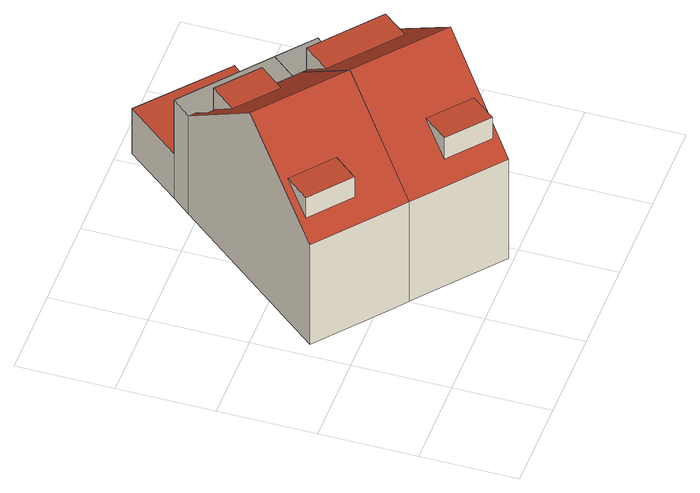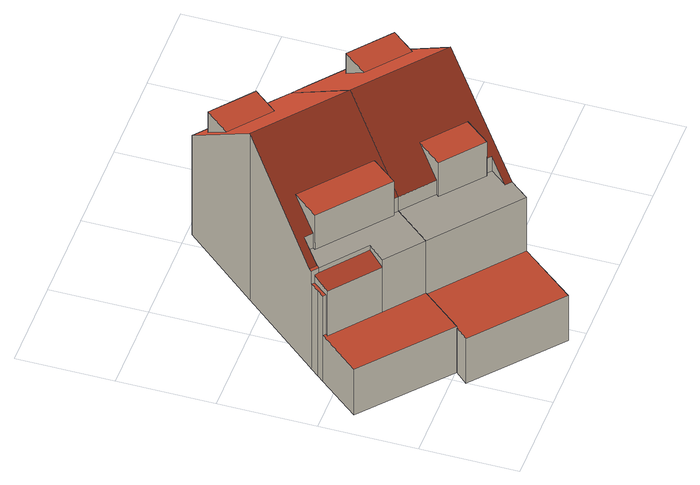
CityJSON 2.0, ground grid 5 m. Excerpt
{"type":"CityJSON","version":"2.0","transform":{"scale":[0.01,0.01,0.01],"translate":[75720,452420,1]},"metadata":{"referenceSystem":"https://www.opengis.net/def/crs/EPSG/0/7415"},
"CityObjects":{
"building1":{"type":"Building","attributes":{"Volume":609.46,"Dakoppervlakte":82.92,"Muuroppervlakte":299.01,"Vloeroppervlakte":86.71,"hoogte_Z_max_in_m_NAP":11.74,"GEB_DOEL":"woonfunctie","dateOfConstruction":"1925-01-01","measuredHeight":10.68},"children":["building1-1"],"geometry":[{"type":"Solid","lod":"2","boundaries":[[[[0,1,2,3,4,5,6,7,8,9,10,11,12]],[[13,14,15,16,17,18,19,20,21,22]],[[16,15,23,24,25],[26,27,28,29]],[[30,31,32,33,34,35]],[[36,37,14,13,38,39,40,41,42,43]],[[20,19,44,45]],[[23,15,14,6,5,4]],[[25,24,23,4,3,2]],[[12,11,32,31]],[[11,10,33,32]],[[33,10,9,8,35,34]],[[35,8,7,30]],[[1,0,43,17,16]],[[14,37,30,7,6]],[[30,37,36,31]],[[39,38,22,21]],[[18,17,43,42]],[[22,38,13]],[[36,43,0,12,31]],[[2,1,16,25]],[[45,40,39,21,20]],[[41,44,19,18,42]],[[41,40,45,44]],[[29,46,47,26]],[[47,46,28,27]],[[27,26,47]],[[46,29,28]]]],"semantics":{"surfaces":[{"type":"GroundSurface"},{"type":"RoofSurface"},{"type":"OuterFloorSurface"},{"type":"WallSurface"}],"values":[[0,1,1,1,2,1,3,3,3,3,3,3,3,3,3,3,3,3,3,3,3,3,3,1,3,3,3]]}}]},
"building1-1":{"type":"BuildingInstallation","attributes":{"relationToConstruction":"outside"},"parents":["building1"],"geometry":[{"type":"MultiSurface","lod":"2","boundaries":[[[29,46,47,26]],[[47,46,28,27]],[[27,26,47]],[[46,29,28]]],"semantics":{"surfaces":[{"type":"RoofSurface"},{"type":"WallSurface"}],"values":[0,1,1,1]}}]},
"building2":{"type":"Building","attributes":{"Volume":600.14,"Dakoppervlakte":81.37,"Muuroppervlakte":295.71,"Vloeroppervlakte":82.12,"hoogte_Z_max_in_m_NAP":11.74,"GEB_DOEL":"woonfunctie","dateOfConstruction":"1925-01-01","measuredHeight":10.67},"children":["building2-1"],"geometry":[{"type":"Solid","lod":"2","boundaries":[[[[48,49,50,51,52,53,54,55,56,57,58,59,60]],[[61,62,63,64,65,66,67]],[[68,69,70,71,72]],[[73,74,75,76,77]],[[78,79,17,16,80,81,82,83,84,85]],[[81,86,87,82]],[[80,16,25,88,89],[90,91,92,93]],[[43,94,95,96,97,98,82,87,99,100,36]],[[101,78,85,102]],[[25,16,17,43,52,51,50]],[[89,88,25,50,49,48]],[[48,60,80,89]],[[64,56,55,65]],[[66,65,55,54]],[[66,54,53,67]],[[53,52,43,36,67]],[[57,56,64,73,77]],[[99,87,72,71]],[[99,71,70,100]],[[36,100,70,61,67]],[[86,81,80,60,59,58,76]],[[73,64,63,74]],[[69,68,75,74,63,62]],[[76,75,68,72,87,86]],[[82,98,83]],[[94,43,17,79]],[[84,83,98,97]],[[61,70,69,62]],[[76,58,57,77]],[[96,102,85,84,97]],[[95,94,79,78,101]],[[102,96,95,101]],[[93,103,104,90]],[[103,92,91,104]],[[91,90,104]],[[103,93,92]]]],"semantics":{"surfaces":[{"type":"GroundSurface"},{"type":"RoofSurface"},{"type":"OuterFloorSurface"},{"type":"WallSurface"}],"values":[[0,1,1,1,1,1,1,2,1,3,3,3,3,3,3,3,3,3,3,3,3,3,3,3,3,3,3,3,3,3,3,3,1,3,3,3]]}}]},
"building2-1":{"type":"BuildingInstallation","attributes":{"relationToConstruction":"outside"},"parents":["building2"],"geometry":[{"type":"MultiSurface","lod":"2","boundaries":[[[93,103,104,90]],[[103,92,91,104]],[[91,90,104]],[[103,93,92]]],"semantics":{"surfaces":[{"type":"RoofSurface"},{"type":"WallSurface"}],"values":[0,1,1,1]}}]}
},
"vertices":[
[1115,1108,6],[842,782,6],[505,378,6],[433,437,6],[79,729,6],[414,1136,6],[756,1551,6],[838,1650,6],[1071,1933,6],[1495,1576,6],[1503,1569,6],[1446,1505,6],[1271,1295,6],[786,1526,634],[756,1551,634],[414,1136,1074],[842,782,1074],[1115,1108,726],[951,1243,726],[855,1127,850],[648,1298,850],[745,1414,726],[714,1439,726],[79,729,643],[433,437,643],[505,378,643],[478,728,850],[378,607,722],[170,779,722],[270,900,850],[838,1650,293],[1271,1295,293],[1446,1505,293],[1503,1569,293],[1495,1576,293],[1071,1933,293],[1271,1295,634],[838,1650,634],[714,1439,634],[745,1414,634],[754,1426,634],[961,1255,634],[951,1243,634],[1115,1108,634],[961,1255,850],[754,1426,850],[170,779,850],[378,607,850],
[931,27,8],[581,315,8],[505,378,8],[842,782,8],[1115,1108,8],[1271,1295,8],[1446,1505,8],[1876,1139,8],[1701,927,8],[1673,893,8],[1637,851,8],[1623,835,8],[1273,426,8],[1457,1142,301],[1695,948,301],[1687,939,301],[1701,927,301],[1876,1139,301],[1446,1505,301],[1271,1295,301],[1624,861,604],[1695,948,583],[1457,1142,583],[1382,1054,606],[1605,876,605],[1701,927,552],[1687,939,552],[1624,861,552],[1637,851,552],[1673,893,552],[1043,967,853],[1142,1086,726],[1273,426,1074],[1623,835,634],[1592,861,634],[1520,774,726],[1481,806,726],[1382,687,853],[1637,851,634],[1605,876,634],[581,315,643],[931,27,643],[1070,243,852],[967,118,720],[761,289,720],[864,413,852],[1142,1086,634],[1151,1098,634],[1490,818,634],[1481,806,634],[1520,774,634],[1382,1054,634],[1457,1142,634],[1151,1098,853],[1490,818,853],[761,289,853],[967,118,853]
]}
